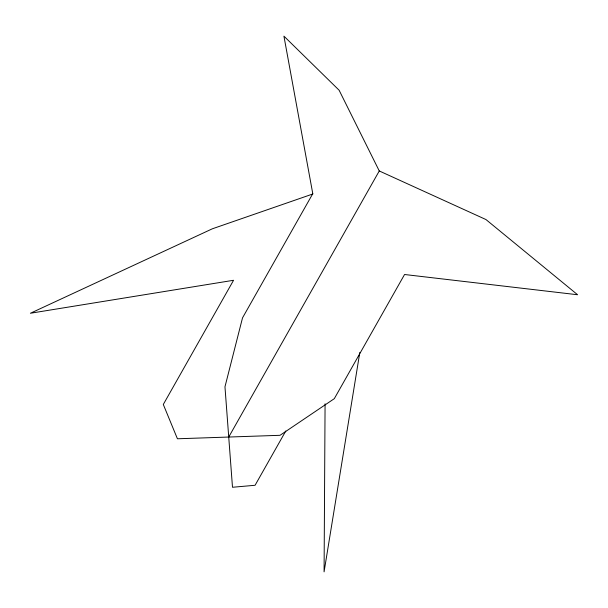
<?xml version="1.0" encoding="UTF-8"?>
<svg xmlns="http://www.w3.org/2000/svg" width="608" height="608" viewBox="0 0 608 608"><rect width="100%" height="100%" fill="white"/><g stroke="black" fill="none" stroke-linecap="round" stroke-linejoin="round"><path stroke-width="0.91" d="M325.075 403.818L324.079 571.862L359.807 352.465M228.73 437.046L379.27 170.954L339.127 90.242L283.921 36.138L312.778 193.686L242.524 317.855L224.968 386.817L232.492 487.266L255.079 485.275L285.783 430.996M312.869 193.967L212.359 228.798L30.4 313.249L233.556 280.28L163.301 404.457L177.43 438.778L280.03 435.305L334.301 398.673L404.556 274.504L577.6 294.751L485.959 219.549L379.27 170.954"/></g></svg>
